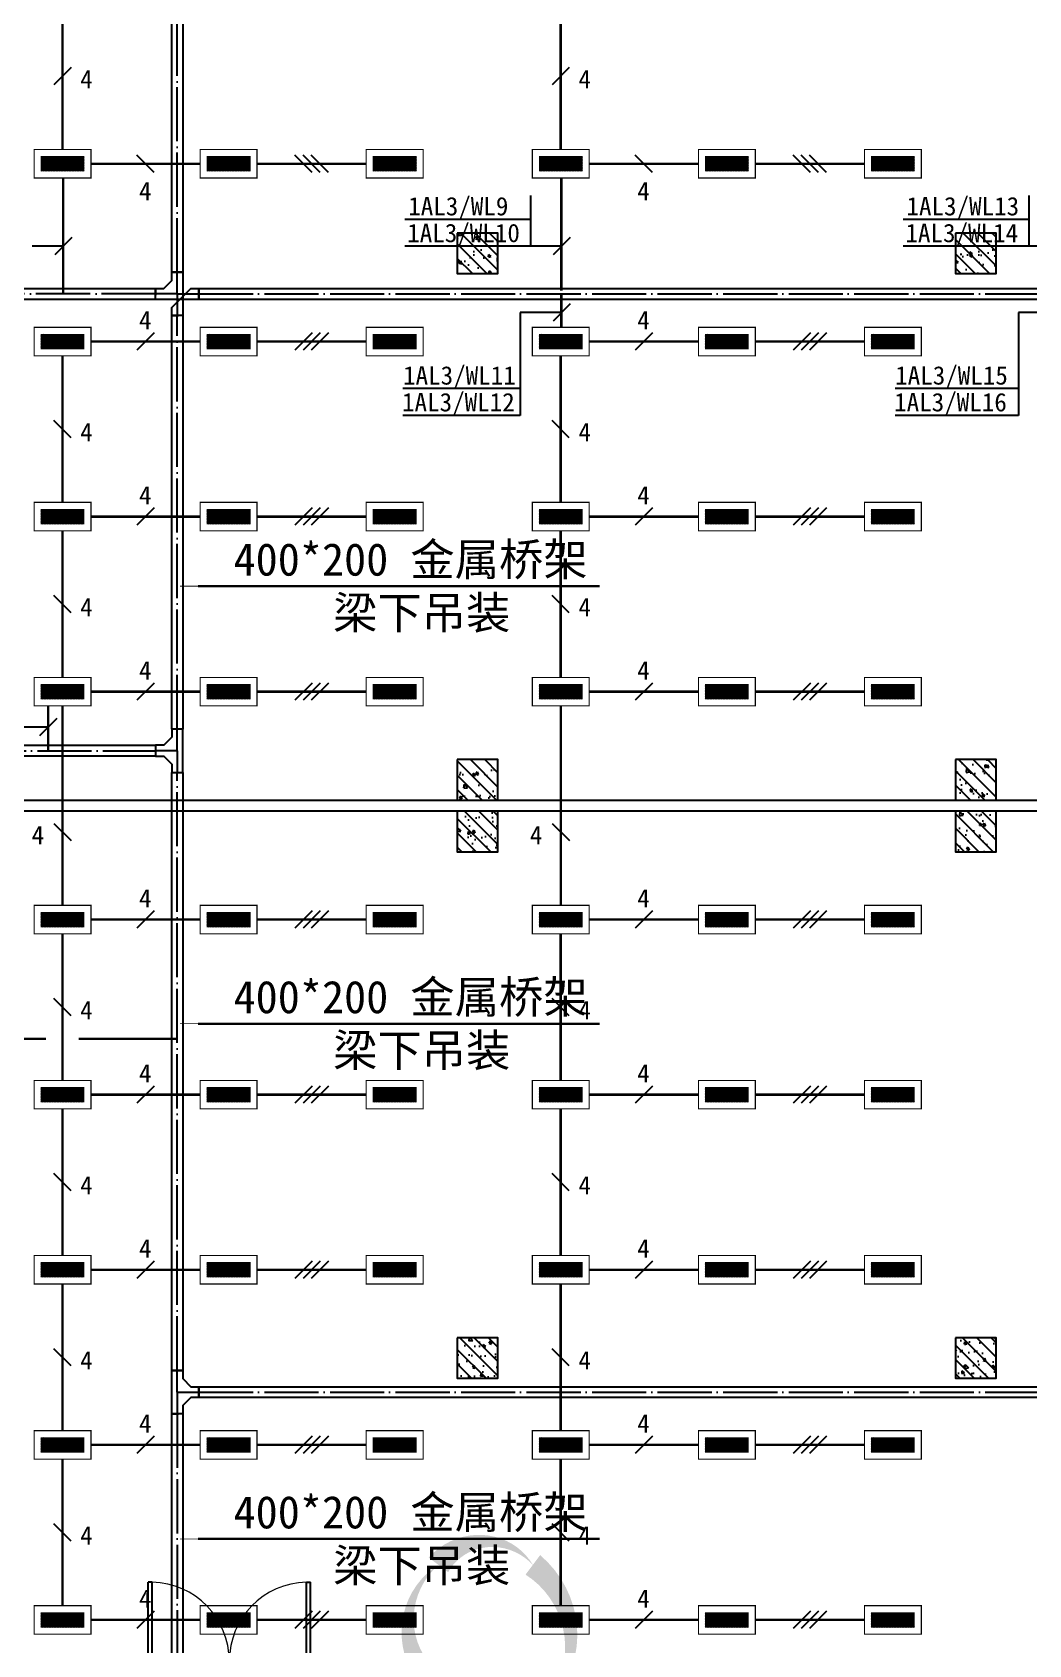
# Model space of a CAD drawing. Header units: millimetres. Extents: x -633009578 to 5705885, y -633235091 to 2571734.
# Drawn here: x 2788997 to 2807397, y 2112540 to 2142318 of the extents above; entities that cross this region are included whole.
import ezdxf

# ---------------------------------------------------------------- set-up
doc = ezdxf.new("R2010")
doc.units = ezdxf.units.MM
doc.header["$LTSCALE"] = 1000
doc.header["$MEASUREMENT"] = 0
doc.linetypes.add('DASHED2', pattern=[0.375, 0.25, -0.125])
doc.linetypes.add('DOTE', pattern=[2.4200000000000004, 2, -0.2, 0.02, -0.2])
doc.layers.get('0').update_dxf_attribs({"color": 9})
for name, color, linetype in [('3T_WOOD', 21, 'Continuous'), ('A-COLUM(柱)', 255, 'Continuous'), ('A-DOOR(门）', 4, 'Continuous'), ('A-FLOR(看线)', 8, 'Continuous'), ('DIM_MODI', 6, 'Continuous'), ('电-强电平面-标注', 3, 'Continuous'), ('电-强电平面-线缆', 3, 'Continuous'), ('电-桥架', 4, 'Continuous'), ('设备-照明', 3, 'Continuous'), ('设备-箱柜', 3, 'Continuous')]:
    doc.layers.add(name, color=color, linetype=linetype)
doc.styles.add('ELEC-DIM', font='simhei.ttf')
doc.styles.add('IDQSTYLE', font='simhei.ttf', dxfattribs={"width": 0.707, "bigfont": 'hztxt.shx'})

# ---------------------------------------------------------------- blocks, each defined once
blk = doc.blocks.new('$DorLib2D$00000002')
for p, q in [((-0.5, -5.684341886080802e-17), (-0.5000000000000007, 0.4875)), ((-0.4750000000000007, 0.4875), (-0.5000000000000007, 0.4875)), ((-0.475, -2.842170943040401e-17), (-0.4750000000000007, 0.4875)), ((0.475, -2.842170943040401e-17), (0.4750000000000007, 0.4875)), ((0.4750000000000007, 0.4875), (0.5000000000000007, 0.4875)), ((0.5, -5.684341886080802e-17), (0.5000000000000007, 0.4875)), ((-0.5, -5.684341886080802e-17), (-0.475, -2.842170943040401e-17)), ((0.5, -5.684341886080802e-17), (0.475, -2.842170943040401e-17))]:
    blk.add_line(p, q)
at = {"lineweight": 13}
for centre, start, end in [((-0.4875, -4.263256414560601e-17), 0, 88.53071641864632), ((0.4875, -4.263256414560601e-17), 91.4692835813537, 180)]:
    blk.add_arc(centre, 0.4875, start, end, dxfattribs=at)
blk = doc.blocks.new('_FZH')
h = blk.add_hatch()
h.set_pattern_fill('钢筋混凝土', color=256, scale=0.1, style=0)
h.set_pattern_definition([(45, (0, 0), (-0.1767766952966369, 0.1767766952966369), []), (50, (0, 0), (0.7172601826007535, -0.06275213498259512), [0.07500000000000001, -0.8250000000000001]), (355, (0, 0), (-0.138751333613, 0.7521921337000119), [0.06, -0.66]), (100.4514, (0.05977168000000001, -0.00522934), (0.5785093817140216, 0.6894395420609536), [0.06374019, -0.701142112]), (46.1842, (0, 0.2), (1.067241048625645, -0.1655190143290181), [0.1125, -1.2375]), (96.6356, (0.088936745, 0.186206693), (0.9346627055487033, 0.9741178709004418), [0.095610288, -1.051713]), (351.1842, (0, 0.2), (0.9346619451336272, 0.9741186009253247), [0.09000000000000001, -0.9900000000000001]), (21, (0.1, 0.15), (0.5969070521184617, -0.4026188906653388), [0.07500000000000001, -0.8250000000000001]), (326, (0.1, 0.15), (0.2433153319215824, 0.7251500450468529), [0.06, -0.66]), (71.4514, (0.149742233, 0.116448394), (0.84022262858149, 0.3225304967099524), [0.06374019, -0.701142112]), (37.50000000000001, (0, 0), (0.01215985531729062, 0.3328938538313115), [0, -0.652, 0, -0.67, 0, -0.6625000000000001]), (7.499999999999999, (0, 0), (0.2630695374421486, 0.3944117118823603), [0, -0.382, 0, -0.637, 0, -0.2525]), (-32.5, (-0.223, 0), (0.533822436172409, -0.02255487173437976), [0, -0.25, 0, -0.78, 0, -1.035]), (-42.5, (-0.323, 0), (0.5831861693423862, 0.1001049823323177), [0, -0.325, 0, -0.518, 0, -0.735])])
h.paths.add_polyline_path([(-0.5, -0.5), (0.5, -0.5), (0.5, 0.5), (-0.5, 0.5)])
blk.add_lwpolyline([(-0.5, -0.5), (0.5, -0.5), (0.5, 0.5), (-0.5, 0.5)], close=True)
blk = doc.blocks.new('9-29-1')
at = {"layer": 'A-FLOR(看线)'}
for points in [[(1122690.598288357, 1450157.113137866), (1188740.598288341, 1450157.113137866)], [(1188740.598288339, 1449957.113138453), (1122690.598288357, 1449957.113138453)]]:
    blk.add_lwpolyline(points, dxfattribs=at)
at = {"layer": 'DIM_MODI'}
blk.add_lwpolyline([(1140616.007665347, 1436037.192699562, 0, 450, 0.5), (1140616.007665347, 1433787.192699562, 0, 450, 0.5), (1140616.007665347, 1431537.192699562, 0, 450, 0.5), (1140616.007665347, 1429137.192699562, 0, 450, 0.5), (1140616.007665347, 1427187.192699562, 0, 450, 0.5), (1140616.007665347, 1425387.192699562, 0, 450, 0.5), (1140616.007665347, 1421787.192699562, 0, 450, 0.5), (1140616.007665347, 1419267.530591359, 0, 450, 0.5), (1142361.026267537, 1419267.530591359, 0, 450, 0.5), (1142361.026267537, 1421967.530591359, 0, 450, 0.5), (1142361.026267537, 1425567.530591359, 0, 450, 0.5), (1142361.026267537, 1429617.530591359, 0, 450, 0.5), (1142361.026267537, 1433217.530591359, 0, 450, 0.5), (1142361.026267537, 1436037.192699562, 0, 450, 0.5)], format="xyseb", close=True, dxfattribs=at)
at = {"layer": 'A-COLUM(柱)', "xscale": 750, "yscale": 750, "zscale": 750, "rotation": 270}
for p in [(1141340.598288357, 1460257.113137866), (1150540.598288357, 1460257.113137866), (1141340.598288357, 1450532.113137866), (1150540.598288357, 1450532.113137866), (1141340.598288357, 1449582.113137866), (1150540.598288357, 1449582.113137866), (1141340.598288357, 1439857.113137866), (1150540.598288357, 1439857.113137866)]:
    blk.add_blockref('_FZH', p, dxfattribs=at)
at = {"layer": 'A-DOOR(门）', "xscale": 3000, "yscale": 3000, "zscale": 3000}
blk.add_blockref('$DorLib2D$00000002', (1136755.598288081, 1434257.113137866), dxfattribs=at)
blk = doc.blocks.new('*X353')
at = {"color": 0, "linetype": 'Continuous'}
for p, q in [((277.1059544658493, 221.9516255332986), (279.536990929048, 224.3826619964973)), ((277.1059544658493, 222.2344682457732), (279.2541482165735, 224.3826619964973)), ((277.1059544658493, 222.5173109582479), (278.9713055040988, 224.3826619964973)), ((277.1059544658493, 222.8001536707225), (278.6884627916242, 224.3826619964973)), ((277.1059544658493, 223.0829963831971), (278.4056200791496, 224.3826619964973)), ((277.1059544658493, 223.3658390956717), (278.122777366675, 224.3826619964973)), ((277.1059544658493, 223.6486818081463), (277.8399346542004, 224.3826619964973)), ((277.1059544658493, 223.9315245206209), (277.5570919417257, 224.3826619964973)), ((277.1059544658493, 224.2143672330955), (277.2742492292511, 224.3826619964973)), ((277.3198336415227, 221.8826619964973), (279.8198336415227, 224.3826619964973)), ((277.6026763539973, 221.8826619964973), (280.1026763539973, 224.3826619964973)), ((277.8855190664719, 221.8826619964973), (280.3855190664719, 224.3826619964973)), ((278.1683617789465, 221.8826619964973), (280.6683617789466, 224.3826619964973)), ((278.4512044914212, 221.8826619964973), (280.9512044914212, 224.3826619964973)), ((278.7340472038958, 221.8826619964973), (281.2340472038958, 224.3826619964973)), ((279.0168899163704, 221.8826619964973), (281.5168899163704, 224.3826619964973)), ((279.299732628845, 221.8826619964973), (281.799732628845, 224.3826619964973)), ((279.5825753413196, 221.8826619964973), (282.0825753413196, 224.3826619964973)), ((279.8654180537943, 221.8826619964973), (282.3654180537943, 224.3826619964973)), ((280.1482607662689, 221.8826619964973), (282.6482607662689, 224.3826619964973)), ((280.4311034787435, 221.8826619964973), (282.9311034787435, 224.3826619964973)), ((280.7139461912181, 221.8826619964973), (283.2139461912181, 224.3826619964973)), ((280.9967889036927, 221.8826619964973), (283.4967889036927, 224.3826619964973)), ((281.2796316161674, 221.8826619964973), (283.7796316161674, 224.3826619964973)), ((281.5624743286419, 221.8826619964973), (284.062474328642, 224.3826619964973)), ((281.8453170411166, 221.8826619964973), (284.3453170411166, 224.3826619964973)), ((282.1281597535912, 221.8826619964973), (284.6059544658494, 224.3604567087555)), ((282.4110024660658, 221.8826619964973), (284.6059544658494, 224.0776139962809)), ((282.6938451785405, 221.8826619964973), (284.6059544658494, 223.7947712838063)), ((282.976687891015, 221.8826619964973), (284.6059544658494, 223.5119285713317)), ((283.2595306034897, 221.8826619964973), (284.6059544658494, 223.229085858857)), ((283.5423733159643, 221.8826619964973), (284.6059544658494, 222.9462431463824)), ((283.8252160284389, 221.8826619964973), (284.6059544658494, 222.6634004339078)), ((284.1080587409135, 221.8826619964973), (284.6059544658494, 222.3805577214332)), ((284.3909014533882, 221.8826619964973), (284.6059544658494, 222.0977150089586))]:
    blk.add_line(p, q, dxfattribs=at)
blk = doc.blocks.new('HC000062')
at = {"color": 0, "linetype": 'Continuous', "const_width": 0.2}
for points in [[(-4.97662087547036, 2.499999999999943), (5.023379124529697, 2.499999999999943), (5.023379124529697, -2.500000000000057), (-4.97662087547036, -2.500000000000057), (-4.97662087547036, 2.499999999999943)], [(-3.72662087547036, 1.25), (-3.72662087547036, -1.250000000000057), (3.773379124529697, -1.250000000000057), (3.773379124529697, 1.25), (-3.72662087547036, 1.25)]]:
    blk.add_lwpolyline(points, dxfattribs=at)
at = {"color": 0, "linetype": 'Continuous'}
blk.add_blockref('*X353', (-280.8325753413197, -223.1326619964974), dxfattribs=at)
at = {"color": 0, "style": 'IDQSTYLE', "width": 0.7}
blk.add_attdef('PSFHATT', (7.023379124529697, -2.500000000000057), '', height=2.5, dxfattribs=at)

msp = doc.modelspace()

# ---------------------------------------------------------------- linework, layer by layer
at = {"layer": '电-强电平面-标注'}
for p, q in [((2789712.426390884, 2141665.284385249), (2789394.228339349, 2141347.086333716)), ((2798912.426390884, 2141665.284385249), (2798594.228339349, 2141347.086333716)), ((2791248.214532292, 2139730.419667048), (2790930.016480759, 2140048.617718583)), ((2794164.881198959, 2139730.419667049), (2793846.683147425, 2140048.617718582)), ((2794314.881198959, 2139730.419667049), (2793996.683147425, 2140048.617718582)), ((2794464.881198959, 2139730.419667049), (2794146.683147425, 2140048.617718582)), ((2800448.214532292, 2139730.419667048), (2800130.016480759, 2140048.617718583)), ((2803364.881198959, 2139730.419667049), (2803046.683147425, 2140048.617718582)), ((2803514.881198959, 2139730.419667049), (2803196.683147425, 2140048.617718582)), ((2803664.881198959, 2139730.419667049), (2803346.683147425, 2140048.617718582)), ((2798195.388251001, 2139303.869173272), (2798195.388251001, 2138365.999999973)), ((2807395.388251001, 2139303.869173272), (2807395.388251001, 2138365.999999973)), ((2798195.388251001, 2138860.68540402), (2795875.874094881, 2138860.68540402)), ((2807395.388251001, 2138860.68540402), (2805075.874094881, 2138860.68540402)), ((2789571.563994877, 2138365.999999973), (2788995.388251021, 2138365.999999973)), ((2789730.663020644, 2138525.09902574), (2789412.46496911, 2138206.900974207)), ((2798195.388251001, 2138365.999999973), (2795875.874094881, 2138365.999999973)), ((2798771.563994858, 2138365.999999973), (2798195.388251001, 2138365.999999973)), ((2798930.663020626, 2138525.09902574), (2798612.464969091, 2138206.900974207)), ((2807395.388251001, 2138365.999999973), (2805075.874094881, 2138365.999999973)), ((2807971.563994858, 2138365.999999973), (2807395.388251001, 2138365.999999973)), ((2798931.163020626, 2137302.099025766), (2798612.964969091, 2136983.900974233)), ((2798005.388251001, 2137143), (2798005.388251001, 2135241.499999973)), ((2798772.063994858, 2137143), (2798005.388251001, 2137143)), ((2807205.388251001, 2137143), (2807205.388251001, 2135241.499999973)), ((2807972.063994858, 2137143), (2807205.388251001, 2137143)), ((2791248.214532292, 2136765.284384983), (2790930.016480759, 2136447.086333449)), ((2794164.881198959, 2136765.284384982), (2793846.683147425, 2136447.086333449)), ((2794314.881198959, 2136765.284384982), (2793996.683147425, 2136447.086333449)), ((2794464.881198959, 2136765.284384982), (2794146.683147425, 2136447.086333449)), ((2800448.214532292, 2136765.284384983), (2800130.016480759, 2136447.086333449)), ((2803364.881198959, 2136765.284384982), (2803046.683147425, 2136447.086333449)), ((2803514.881198959, 2136765.284384982), (2803196.683147425, 2136447.086333449)), ((2803664.881198959, 2136765.284384982), (2803346.683147425, 2136447.086333449)), ((2798005.388251001, 2135736.18540402), (2795842.374094881, 2135736.18540402)), ((2807205.388251001, 2135736.18540402), (2804929.374094881, 2135736.18540402)), ((2789712.426390884, 2134830.419666782), (2789394.228339349, 2135148.617718315)), ((2798005.388251001, 2135241.499999973), (2795842.374094881, 2135241.499999973)), ((2798912.426390884, 2134830.419666782), (2798594.228339349, 2135148.617718315)), ((2807205.388251001, 2135241.499999973), (2804929.374094881, 2135241.499999973)), ((2791248.214532292, 2133531.95105165), (2790930.016480759, 2133213.753000116)), ((2794164.881198959, 2133531.951051649), (2793846.683147425, 2133213.753000116)), ((2794314.881198959, 2133531.951051649), (2793996.683147425, 2133213.753000116)), ((2794464.881198959, 2133531.951051649), (2794146.683147425, 2133213.753000116)), ((2800448.214532292, 2133531.95105165), (2800130.016480759, 2133213.753000116)), ((2803364.881198959, 2133531.951051649), (2803046.683147425, 2133213.753000116)), ((2803514.881198959, 2133531.951051649), (2803196.683147425, 2133213.753000116)), ((2803664.881198959, 2133531.951051649), (2803346.683147425, 2133213.753000116)), ((2789712.426390884, 2131597.086333449), (2789394.228339349, 2131915.284384982)), ((2798912.426390884, 2131597.086333449), (2798594.228339349, 2131915.284384982)), ((2791248.214532292, 2130298.617718316), (2790930.016480759, 2129980.419666782)), ((2794164.881198959, 2130298.617718316), (2793846.683147425, 2129980.419666782)), ((2794314.881198959, 2130298.617718316), (2793996.683147425, 2129980.419666782)), ((2794464.881198959, 2130298.617718316), (2794146.683147425, 2129980.419666782)), ((2800448.214532292, 2130298.617718316), (2800130.016480759, 2129980.419666782)), ((2803364.881198959, 2130298.617718316), (2803046.683147425, 2129980.419666782)), ((2803514.881198959, 2130298.617718316), (2803196.683147425, 2129980.419666782)), ((2803664.881198959, 2130298.617718316), (2803346.683147425, 2129980.419666782)), ((2789289.563994877, 2129484.999999973), (2788713.388251021, 2129484.999999973)), ((2789448.663020644, 2129644.09902574), (2789130.46496911, 2129325.900974207)), ((2789396.683147411, 2127706.951051648), (2789714.881198945, 2127388.753000116)), ((2798596.683147411, 2127706.951051648), (2798914.881198945, 2127388.753000116)), ((2791248.214532292, 2126090.284384983), (2790930.016480759, 2125772.086333449)), ((2794164.881198959, 2126090.284384982), (2793846.683147425, 2125772.086333449)), ((2794314.881198959, 2126090.284384982), (2793996.683147425, 2125772.086333449)), ((2794464.881198959, 2126090.284384982), (2794146.683147425, 2125772.086333449)), ((2800448.214532292, 2126090.284384983), (2800130.016480759, 2125772.086333449)), ((2803364.881198959, 2126090.284384982), (2803046.683147425, 2125772.086333449)), ((2803514.881198959, 2126090.284384982), (2803196.683147425, 2125772.086333449)), ((2803664.881198959, 2126090.284384982), (2803346.683147425, 2125772.086333449)), ((2789712.426390884, 2124155.419666782), (2789394.228339349, 2124473.617718315)), ((2798912.426390884, 2124155.419666782), (2798594.228339349, 2124473.617718315)), ((2791248.214532292, 2122856.95105165), (2790930.016480759, 2122538.753000116)), ((2794164.881198959, 2122856.951051649), (2793846.683147425, 2122538.753000116)), ((2794314.881198959, 2122856.951051649), (2793996.683147425, 2122538.753000116)), ((2794464.881198959, 2122856.951051649), (2794146.683147425, 2122538.753000116)), ((2800448.214532292, 2122856.95105165), (2800130.016480759, 2122538.753000116)), ((2803364.881198959, 2122856.951051649), (2803046.683147425, 2122538.753000116)), ((2803514.881198959, 2122856.951051649), (2803196.683147425, 2122538.753000116)), ((2803664.881198959, 2122856.951051649), (2803346.683147425, 2122538.753000116)), ((2789712.426390884, 2120922.086333449), (2789394.228339349, 2121240.284384982)), ((2798912.426390884, 2120922.086333449), (2798594.228339349, 2121240.284384982)), ((2791248.214532292, 2119623.617718316), (2790930.016480759, 2119305.419666782)), ((2794164.881198959, 2119623.617718316), (2793846.683147425, 2119305.419666782)), ((2794314.881198959, 2119623.617718316), (2793996.683147425, 2119305.419666782)), ((2794464.881198959, 2119623.617718316), (2794146.683147425, 2119305.419666782)), ((2800448.214532292, 2119623.617718316), (2800130.016480759, 2119305.419666782)), ((2803364.881198959, 2119623.617718316), (2803046.683147425, 2119305.419666782)), ((2803514.881198959, 2119623.617718316), (2803196.683147425, 2119305.419666782)), ((2803664.881198959, 2119623.617718316), (2803346.683147425, 2119305.419666782)), ((2789712.426390884, 2117688.753000126), (2789394.228339349, 2118006.951051658)), ((2798912.426390884, 2117688.753000126), (2798594.228339349, 2118006.951051658)), ((2791248.214532292, 2116390.284384993), (2790930.016480759, 2116072.086333459)), ((2794164.881198959, 2116390.284384992), (2793846.683147425, 2116072.08633346)), ((2794314.881198959, 2116390.284384992), (2793996.683147425, 2116072.08633346)), ((2794464.881198959, 2116390.284384992), (2794146.683147425, 2116072.08633346)), ((2800448.214532292, 2116390.284384993), (2800130.016480759, 2116072.086333459)), ((2803364.881198959, 2116390.284384992), (2803046.683147425, 2116072.08633346)), ((2803514.881198959, 2116390.284384992), (2803196.683147425, 2116072.08633346)), ((2803664.881198959, 2116390.284384992), (2803346.683147425, 2116072.08633346)), ((2789712.426390884, 2114455.419666793), (2789394.228339349, 2114773.617718325)), ((2798912.426390884, 2114455.419666793), (2798594.228339349, 2114773.617718325)), ((2791248.214532292, 2113156.951051659), (2790930.016480759, 2112838.753000125)), ((2794164.881198959, 2113156.951051659), (2793846.683147425, 2112838.753000126)), ((2794314.881198959, 2113156.951051659), (2793996.683147425, 2112838.753000126)), ((2794464.881198959, 2113156.951051659), (2794146.683147425, 2112838.753000126)), ((2800448.214532292, 2113156.951051659), (2800130.016480759, 2112838.753000125)), ((2803364.881198959, 2113156.951051659), (2803046.683147425, 2112838.753000126)), ((2803514.881198959, 2113156.951051659), (2803196.683147425, 2112838.753000126)), ((2803664.881198959, 2113156.951051659), (2803346.683147425, 2112838.753000126))]:
    msp.add_line(p, q, dxfattribs=at)
at = {"layer": '电-强电平面-线缆', "color": 1, "linetype": 'Continuous', "const_width": 45}
for points in [[(2789553.327365116, 2140152.018692815), (2789553.327365116, 2142860.352026148)], [(2798753.327365116, 2140152.018692815), (2798753.327365116, 2142860.352026148)], [(2790080.782173192, 2139889.518692815), (2792097.448839858, 2139889.518692815)], [(2793147.448839858, 2139889.518692815), (2795164.115506525, 2139889.518692815)], [(2799280.782173192, 2139889.518692815), (2801297.448839858, 2139889.518692815)], [(2802347.448839858, 2139889.518692815), (2804364.115506525, 2139889.518692815)], [(2789565.783425888, 2137484.238103468), (2789565.783425864, 2139627.018692806)], [(2798765.783425864, 2139627.018692806), (2798765.783425864, 2137544.805610801)], [(2798765.783425864, 2136868.685359225), (2798765.783425864, 2137484.23810351)], [(2790080.782173192, 2136606.185359216), (2792097.448839858, 2136606.185359216)], [(2793147.448839858, 2136606.185359216), (2795164.115506525, 2136606.185359216)], [(2799280.782173192, 2136606.185359216), (2801297.448839858, 2136606.185359216)], [(2802347.448839858, 2136606.185359216), (2804364.115506525, 2136606.185359216)], [(2789553.327365116, 2136343.685359216), (2789553.327365116, 2133635.352025883)], [(2798753.327365116, 2136343.685359216), (2798753.327365116, 2133635.352025883)], [(2790080.782173192, 2133372.852025883), (2792097.448839858, 2133372.852025883)], [(2793147.448839858, 2133372.852025883), (2795164.115506525, 2133372.852025883)], [(2799280.782173192, 2133372.852025883), (2801297.448839858, 2133372.852025883)], [(2802347.448839858, 2133372.852025883), (2804364.115506525, 2133372.852025883)], [(2789553.327365116, 2133110.352025883), (2789553.327365116, 2130402.018692549)], [(2798753.327365116, 2133110.352025883), (2798753.327365116, 2130402.018692549)], [(2790080.782173192, 2130139.518692549), (2792097.448839858, 2130139.518692549)], [(2793147.448839858, 2130139.518692549), (2795164.115506525, 2130139.518692549)], [(2799280.782173192, 2130139.518692549), (2801297.448839858, 2130139.518692549)], [(2802347.448839858, 2130139.518692549), (2804364.115506525, 2130139.518692549)], [(2789289.661588326, 2129049.500000461), (2789289.661587496, 2129877.018692539)], [(2789555.782173178, 2126193.685359225), (2789555.782173178, 2129877.018692539)], [(2798755.782173178, 2126193.685359225), (2798755.782173178, 2129877.018692539)], [(2790080.782173192, 2125931.185359216), (2792097.448839858, 2125931.185359216)], [(2793147.448839858, 2125931.185359216), (2795164.115506525, 2125931.185359216)], [(2799280.782173192, 2125931.185359216), (2801297.448839858, 2125931.185359216)], [(2802347.448839858, 2125931.185359216), (2804364.115506525, 2125931.185359216)], [(2789553.327365116, 2125668.685359216), (2789553.327365116, 2122960.352025883)], [(2798753.327365116, 2125668.685359216), (2798753.327365116, 2122960.352025883)], [(2786006, 2123731.000000082), (2789253.327365116, 2123731.000000082)], [(2789853.327365116, 2123731.000000082), (2791674.751698455, 2123731.000000082)], [(2790080.782173192, 2122697.852025883), (2792097.448839858, 2122697.852025883)], [(2793147.448839858, 2122697.852025883), (2795164.115506525, 2122697.852025883)], [(2799280.782173192, 2122697.852025883), (2801297.448839858, 2122697.852025883)], [(2802347.448839858, 2122697.852025883), (2804364.115506525, 2122697.852025883)], [(2789553.327365116, 2122435.352025883), (2789553.327365116, 2119727.018692549)], [(2798753.327365116, 2122435.352025883), (2798753.327365116, 2119727.018692549)], [(2790080.782173192, 2119464.518692549), (2792097.448839858, 2119464.518692549)], [(2793147.448839858, 2119464.518692549), (2795164.115506525, 2119464.518692549)], [(2799280.782173192, 2119464.518692549), (2801297.448839858, 2119464.518692549)], [(2802347.448839858, 2119464.518692549), (2804364.115506525, 2119464.518692549)], [(2789553.327365116, 2119202.018692559), (2789553.327365116, 2116493.685359226)], [(2798753.327365116, 2119202.018692559), (2798753.327365116, 2116493.685359226)], [(2790080.782173192, 2116231.185359226), (2792097.448839858, 2116231.185359226)], [(2793147.448839858, 2116231.185359226), (2795164.115506525, 2116231.185359226)], [(2799280.782173192, 2116231.185359226), (2801297.448839858, 2116231.185359226)], [(2802347.448839858, 2116231.185359226), (2804364.115506525, 2116231.185359226)], [(2789553.327365116, 2115968.685359226), (2789553.327365116, 2113260.352025892)], [(2798753.327365116, 2115968.685359226), (2798753.327365116, 2113260.352025892)], [(2790080.782173192, 2112997.852025892), (2792097.448839858, 2112997.852025892)], [(2793147.448839858, 2112997.852025892), (2795164.115506525, 2112997.852025892)], [(2799280.782173192, 2112997.852025892), (2801297.448839858, 2112997.852025892)], [(2802347.448839858, 2112997.852025892), (2804364.115506525, 2112997.852025892)]]:
    msp.add_lwpolyline(points, dxfattribs=at)
at = {"layer": '电-桥架', "color": 5, "linetype": 'DOTE', "ltscale": 0.5}
for p, q in [((2791674.751803449, 2137884.23810351), (2791674.751934258, 2156484.23810351)), ((2791674.751800636, 2137484.23810351), (2791674.751803449, 2137884.23810351)), ((2791274.751800636, 2137484.238103502), (2781904.713118291, 2137484.238103311)), ((2791674.751800636, 2137484.23810351), (2791274.751800636, 2137484.238103502)), ((2791674.751800636, 2137484.23810351), (2792074.751800636, 2137484.23810351)), ((2791674.751800636, 2137484.23810351), (2791674.751797823, 2137084.23810351)), ((2792074.751800636, 2137484.23810351), (2855668.311765841, 2137484.23810351)), ((2791674.751744131, 2129449.500003946), (2791674.751797823, 2137084.23810351)), ((2791674.751741317, 2129049.500003946), (2791674.751744138, 2129449.500003946)), ((2786672.600624194, 2129049.499996637), (2791274.751741317, 2129049.500003363)), ((2791674.751741317, 2129049.500003946), (2791274.751741317, 2129049.500003363)), ((2791674.751741317, 2129049.500003946), (2791674.751738496, 2128649.500003946)), ((2791674.7516606, 2117605.477222501), (2791674.751738496, 2128649.500003946)), ((2791674.751657778, 2117205.477222501), (2791674.75166061, 2117605.477222501)), ((2791674.751657778, 2117205.477222501), (2791674.751654949, 2116805.477222501)), ((2791674.751657778, 2117205.477222501), (2792074.751657778, 2117205.477222501)), ((2792074.751605552, 2117205.477222501), (2855668.311251448, 2117205.477222501)), ((2791674.751604834, 2116805.477222501), (2791674.751570769, 2097825.918108017))]:
    msp.add_line(p, q, dxfattribs=at)
at = {"layer": '电-桥架', "color": 9, "linetype": 'DASHED2', "ltscale": 0.5}
for p, q in [((2791274.751800634, 2137584.238103502), (2791274.75180064, 2137384.238103502)), ((2791574.751797823, 2137084.238104213), (2791774.751797823, 2137084.238102808)), ((2791574.751654949, 2116805.47722268), (2791774.751604834, 2116805.477222322))]:
    msp.add_line(p, q, dxfattribs=at)
at = {"layer": '电-桥架', "ltscale": 0.5}
for points in [[(2791774.751934258, 2156484.238102808), (2791774.751803449, 2137884.238102808), (2791574.751803449, 2137884.238104213), (2791574.751934258, 2156484.238104213)], [(2791274.75180064, 2137384.238103502), (2781904.713118292, 2137384.238103311), (2781904.713118289, 2137584.238103311), (2791274.751800634, 2137584.238103502)], [(2855668.311765842, 2137384.23810351), (2792074.751800638, 2137384.23810351), (2792074.751800636, 2137584.23810351), (2855668.311765841, 2137584.23810351)], [(2791774.751797823, 2137084.238102808), (2791774.751744131, 2129449.500003244), (2791574.751744131, 2129449.50000465), (2791574.751797823, 2137084.238104213)], [(2855668.311251448, 2117105.477222501), (2792074.751605553, 2117105.477222501), (2792074.751605552, 2117305.477222501), (2855668.311251448, 2117305.477222501)], [(2791574.751654734, 2097825.918108196), (2791574.751570769, 2097825.918108196), (2791574.751604834, 2116805.47722268), (2791574.751654949, 2116805.47722268)], [(2791774.751604834, 2116805.477222322), (2791774.751570769, 2097825.918108722)]]:
    msp.add_lwpolyline(points, dxfattribs=at)
for points in [[(2791274.751800634, 2137584.238103502), (2791424.751800634, 2137584.238103506), (2791574.751802395, 2137734.238104213), (2791574.75180345, 2137884.238104213), (2791774.75180345, 2137884.238102808), (2791774.751802395, 2137734.238102808), (2791774.751798878, 2137234.238102808), (2791774.751797823, 2137084.238102808), (2791574.751797823, 2137084.238104213), (2791574.751798878, 2137234.238104213), (2791924.751800636, 2137584.23810351), (2792074.751800636, 2137584.23810351), (2792074.751800638, 2137384.23810351), (2791924.751800638, 2137384.23810351), (2791424.75180064, 2137384.238103506), (2791274.75180064, 2137384.238103502)], [(2791574.751744138, 2129449.500004653), (2791574.75174308, 2129299.500004653), (2791424.751741172, 2129149.500003582), (2791274.751741172, 2129149.500003363), (2791274.751741463, 2128949.500003363), (2791424.751741463, 2128949.500003582), (2791574.751739554, 2128799.500004653), (2791574.751738496, 2128649.500004653), (2791774.751738496, 2128649.500003241), (2791774.751744138, 2129449.500003241)], [(2791274.751741463, 2128949.500003363), (2786672.600624341, 2128949.499996638), (2786672.600624047, 2129149.499996638), (2791274.751741171, 2129149.500003363)], [(2791774.751738496, 2128649.500003242), (2791774.7516606, 2117605.477221796), (2791574.7516606, 2117605.477223206), (2791574.751738496, 2128649.500004652)], [(2791774.75166061, 2117605.477221794), (2791774.751659548, 2117455.477221794), (2791924.751657778, 2117305.477222501), (2792074.751657778, 2117305.477222501), (2792074.751657779, 2117105.477222501), (2791924.751657779, 2117105.477222501), (2791774.75165601, 2116955.477221794), (2791774.751654949, 2116805.477221794), (2791574.751654949, 2116805.477223208), (2791574.75166061, 2117605.477223208)]]:
    msp.add_lwpolyline(points, close=True, dxfattribs=at)
at = {"layer": '设备-箱柜', "color": 6}
for points in [[(2791723.316095563, 2132088.017314582, 15, 15, 0), (2792055.155470504, 2132088.017314582, 15, 15, 0), (2792055.155470504, 2132088.017314582, 45, 45, 0), (2799473.58516093, 2132088.017314582, 45, 45, 0)], [(2791723.316095563, 2124007.764946145, 15, 15, 0), (2792055.155470504, 2124007.764946145, 15, 15, 0), (2792055.155470504, 2124007.764946145, 45, 45, 0), (2799473.58516093, 2124007.764946145, 45, 45, 0)], [(2791723.316095563, 2114493.572761273, 15, 15, 0), (2792055.155470504, 2114493.572761273, 15, 15, 0), (2792055.155470504, 2114493.572761273, 45, 45, 0), (2799473.58516093, 2114493.572761273, 45, 45, 0)]]:
    msp.add_lwpolyline(points, format="xyseb", dxfattribs=at)

# ---------------------------------------------------------------- block references
at = {"layer": '3T_WOOD'}
msp.add_blockref('9-29-1', (1655879.395743424, 677977.51603476), dxfattribs=at)
at = {"layer": '设备-照明', "xscale": -105, "yscale": 105, "zscale": 105, "rotation": 180}
for p in [(2789553.327365102, 2139889.518692806), (2792619.994031789, 2139889.518692806), (2795686.660698475, 2139889.518692806), (2798753.327365102, 2139889.518692806), (2801819.994031789, 2139889.518692806), (2804886.660698475, 2139889.518692806)]:
    msp.add_blockref('HC000062', p, dxfattribs=at)
at = {"layer": '设备-照明', "xscale": 105, "yscale": 105, "zscale": 105}
for p in [(2789553.327365102, 2136606.185359225), (2792619.994031789, 2136606.185359225), (2795686.660698475, 2136606.185359225), (2798753.327365102, 2136606.185359225), (2801819.994031789, 2136606.185359225), (2804886.660698475, 2136606.185359225), (2789553.327365102, 2133372.852025882), (2792619.994031789, 2133372.852025882), (2795686.660698475, 2133372.852025882), (2798753.327365102, 2133372.852025882), (2801819.994031789, 2133372.852025882), (2804886.660698475, 2133372.852025882), (2789553.327365102, 2130139.518692539), (2792619.994031789, 2130139.518692539), (2795686.660698475, 2130139.518692539), (2798753.327365102, 2130139.518692539), (2801819.994031789, 2130139.518692539), (2804886.660698475, 2130139.518692539), (2789553.327365102, 2125931.185359225), (2792619.994031789, 2125931.185359225), (2795686.660698475, 2125931.185359225), (2798753.327365102, 2125931.185359225), (2801819.994031789, 2125931.185359225), (2804886.660698475, 2125931.185359225), (2789553.327365102, 2122697.852025882), (2792619.994031789, 2122697.852025882), (2795686.660698475, 2122697.852025882), (2798753.327365102, 2122697.852025882), (2801819.994031789, 2122697.852025882), (2804886.660698475, 2122697.852025882), (2789553.327365102, 2119464.518692539), (2792619.994031789, 2119464.518692539), (2795686.660698475, 2119464.518692539), (2798753.327365102, 2119464.518692539), (2801819.994031789, 2119464.518692539), (2804886.660698475, 2119464.518692539), (2789553.327365102, 2116231.185359225), (2792619.994031789, 2116231.185359225), (2795686.660698475, 2116231.185359225), (2798753.327365102, 2116231.185359225), (2801819.994031789, 2116231.185359225), (2804886.660698475, 2116231.185359225), (2789553.327365102, 2112997.852025882), (2792619.994031789, 2112997.852025882), (2795686.660698475, 2112997.852025882), (2798753.327365102, 2112997.852025882), (2801819.994031789, 2112997.852025882), (2804886.660698475, 2112997.852025882)]:
    msp.add_blockref('HC000062', p, dxfattribs=at)

# ---------------------------------------------------------------- texts
at = {"layer": '电-强电平面-标注', "style": 'ELEC-DIM'}
for s, p in [('4', (2789881.808377774, 2141281.185359479)), ('4', (2799081.808377774, 2141281.185359479)), ('4', (2790967.596519181, 2139214.518692815)), ('4', (2800167.596519181, 2139214.518692815)), ('1AL3/WL9', (2795938.888251003, 2138935.543317329)), ('1AL3/WL13', (2805138.888251003, 2138935.543317329)), ('1AL3/WL10', (2795919.90090923, 2138440.857913282)), ('1AL3/WL14', (2805119.90090923, 2138440.857913282)), ('4', (2790967.596519181, 2136831.185359216)), ('4', (2800167.596519181, 2136831.185359216)), ('1AL3/WL11', (2795843.388251003, 2135811.043317329)), ('1AL3/WL15', (2804930.388251003, 2135811.043317329)), ('1AL3/WL12', (2795824.40090923, 2135316.357913282)), ('1AL3/WL16', (2804911.40090923, 2135316.357913282)), ('4', (2789881.808377774, 2134764.518692552)), ('4', (2799081.808377774, 2134764.518692552)), ('4', (2790967.596519181, 2133597.852025883)), ('4', (2800167.596519181, 2133597.852025883)), ('4', (2789881.808377774, 2131531.185359219)), ('4', (2799081.808377774, 2131531.185359219)), ('4', (2790967.596519181, 2130364.518692549)), ('4', (2800167.596519181, 2130364.518692549)), ('4', (2788984.263185836, 2127322.85202588)), ('4', (2798184.263185836, 2127322.85202588)), ('4', (2790967.596519181, 2126156.185359216)), ('4', (2800167.596519181, 2126156.185359216)), ('4', (2789881.808377774, 2124089.518692552)), ('4', (2799081.808377774, 2124089.518692552)), ('4', (2790967.596519181, 2122922.852025883)), ('4', (2800167.596519181, 2122922.852025883)), ('4', (2789881.808377774, 2120856.185359219)), ('4', (2799081.808377774, 2120856.185359219)), ('4', (2790967.596519181, 2119689.518692549)), ('4', (2800167.596519181, 2119689.518692549)), ('4', (2789881.808377774, 2117622.852025895)), ('4', (2799081.808377774, 2117622.852025895)), ('4', (2790967.596519181, 2116456.185359226)), ('4', (2800167.596519181, 2116456.185359226)), ('4', (2789881.808377774, 2114389.518692562)), ('4', (2799081.808377774, 2114389.518692562)), ('4', (2790967.596519181, 2113222.852025892)), ('4', (2800167.596519181, 2113222.852025892))]:
    msp.add_text(s, height=339.8734177215189, dxfattribs=at).set_placement(p)
at = {"layer": '设备-箱柜', "color": 6, "style": 'ELEC-DIM'}
for s, p in [('400*200 金属桥架', (2792713.442721562, 2132282.721219469)), ('梁下吊装', (2794552.45421412, 2131298.393032849)), ('400*200 金属桥架', (2792713.442721562, 2124202.468851033)), ('梁下吊装', (2794552.45421412, 2123218.140664413)), ('400*200 金属桥架', (2792713.442721562, 2114688.276666161)), ('梁下吊装', (2794552.45421412, 2113703.948479541))]:
    msp.add_text(s, height=600, dxfattribs=at).set_placement(p)

doc.saveas('drawing.dxf')
